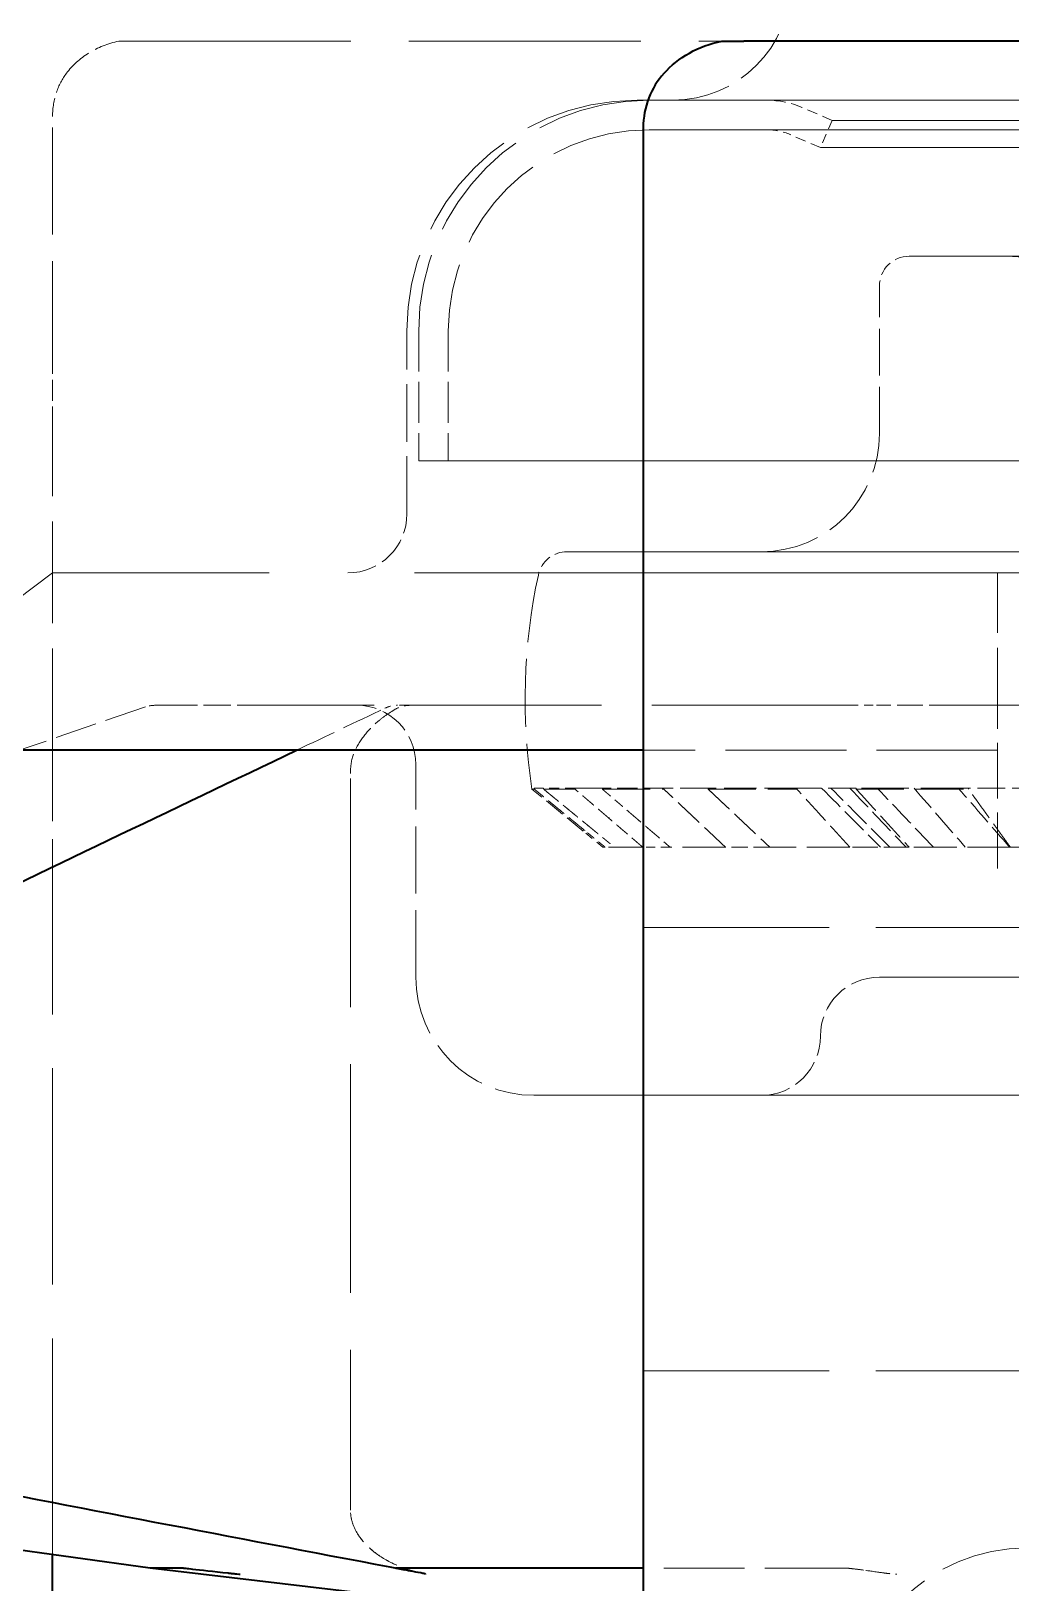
# Model space of a CAD drawing. Header units: millimetres. Extents: x 0 to 51860, y 0 to 5940.
# Drawn here: x 5300.3 to 5316.89, y 1755.65 to 1781.92 of the extents above; entities that cross this region are included whole.
import ezdxf

# ---------------------------------------------------------------- set-up
doc = ezdxf.new("R2010")
doc.units = ezdxf.units.MM
doc.header["$LTSCALE"] = 10
doc.linetypes.add('DASHED', pattern=[0.2067, 0.1654, -0.0413])
doc.layers.add('가려진 것(ISO)', color=2, linetype='DASHED', lineweight=18)
doc.layers.add('가시적인 것(ISO)', color=3, linetype='Continuous', lineweight=40)

msp = doc.modelspace()

# ---------------------------------------------------------------- linework, layer by layer
at = {"layer": '가려진 것(ISO)'}
for p, q in [((5301.7853, 1781.7463), (5301.7856, 1781.7463)), ((5306.5298, 1770.5063), (5306.5299, 1770.5063))]:
    msp.add_line(p, q, dxfattribs=at)
at = {"layer": '가려진 것(ISO)', "ltscale": 2.374723}
msp.add_line((5301.7856, 1781.7463), (5311.9931, 1781.7463), dxfattribs=at)
at = {"layer": '가려진 것(ISO)', "ltscale": 13.374947}
msp.add_line((5345.7612, 1780.7463), (5310.5612, 1780.7463), dxfattribs=at)
at = {"layer": '가려진 것(ISO)', "ltscale": 0.105862}
for p, q in [((5313.8581, 1780.4058), (5313.3468, 1780.625)), ((5313.6612, 1779.9463), (5313.1498, 1780.1654))]:
    msp.add_line(p, q, dxfattribs=at)
at = {"layer": '가려진 것(ISO)', "ltscale": 0.095135}
msp.add_line((5313.8581, 1780.4058), (5313.6612, 1779.9463), dxfattribs=at)
at = {"layer": '가려진 것(ISO)', "ltscale": 10.869455}
msp.add_line((5313.8581, 1780.4058), (5342.4642, 1780.4058), dxfattribs=at)
at = {"layer": '가려진 것(ISO)', "ltscale": 13.222959}
msp.add_line((5310.7612, 1780.2463), (5345.5612, 1780.2463), dxfattribs=at)
at = {"layer": '가려진 것(ISO)', "ltscale": 11.019133}
msp.add_line((5313.6612, 1779.9463), (5342.6612, 1779.9463), dxfattribs=at)
at = {"layer": '가려진 것(ISO)', "ltscale": 9.879222}
msp.add_line((5315.1612, 1778.1063), (5341.1612, 1778.1063), dxfattribs=at)
at = {"layer": '가려진 것(ISO)', "ltscale": 0.476074}
msp.add_line((5314.6612, 1775.1063), (5314.6612, 1777.6063), dxfattribs=at)
at = {"layer": '가려진 것(ISO)', "ltscale": 0.590356}
msp.add_line((5306.6612, 1773.7463), (5306.6612, 1776.8463), dxfattribs=at)
at = {"layer": '가려진 것(ISO)', "ltscale": 0.418933}
for p, q in [((5306.8612, 1776.8463), (5306.8612, 1774.6463)), ((5307.3612, 1776.8463), (5307.3612, 1774.6463))]:
    msp.add_line(p, q, dxfattribs=at)
at = {"layer": '가려진 것(ISO)', "ltscale": 1.039731}
msp.add_line((5300.6612, 1769.7463), (5300.6612, 1775.2056), dxfattribs=at)
at = {"layer": '가려진 것(ISO)', "ltscale": 16.186726}
msp.add_line((5306.8612, 1774.6463), (5349.4612, 1774.6463), dxfattribs=at)
at = {"layer": '가려진 것(ISO)', "ltscale": 14.277062}
msp.add_line((5309.3741, 1773.1063), (5346.9483, 1773.1063), dxfattribs=at)
at = {"layer": '가려진 것(ISO)', "ltscale": 0.952248}
msp.add_line((5300.6612, 1772.7463), (5296.6612, 1769.7463), dxfattribs=at)
at = {"layer": '가려진 것(ISO)', "ltscale": 5.967738}
msp.add_line((5316.6612, 1772.7463), (5300.6612, 1772.7463), dxfattribs=at)
at = {"layer": '가려진 것(ISO)', "ltscale": 4.450489}
msp.add_line((5339.6612, 1772.7463), (5316.6612, 1772.7463), dxfattribs=at)
at = {"layer": '가려진 것(ISO)', "ltscale": 0.571309}
msp.add_line((5316.6612, 1767.7463), (5316.6612, 1770.7463), dxfattribs=at)
at = {"layer": '가려진 것(ISO)', "ltscale": 0.429769}
msp.add_line((5302.2323, 1770.4792), (5300.0977, 1769.7463), dxfattribs=at)
at = {"layer": '가려진 것(ISO)', "ltscale": 1.032987}
msp.add_line((5302.3946, 1770.5063), (5302.9634, 1770.5063), dxfattribs=at)
at = {"layer": '가려진 것(ISO)', "ltscale": 0.09087}
for p, q in [((5302.9634, 1770.5063), (5303.3246, 1770.5063)), ((5314.1507, 1770.5063), (5314.6086, 1770.5063))]:
    msp.add_line(p, q, dxfattribs=at)
at = {"layer": '가려진 것(ISO)', "ltscale": 1.143737}
msp.add_line((5304.2166, 1770.5063), (5306.5031, 1770.5063), dxfattribs=at)
at = {"layer": '가려진 것(ISO)', "ltscale": 2.066075}
msp.add_line((5306.5366, 1770.5063), (5314.1507, 1770.5063), dxfattribs=at)
at = {"layer": '가려진 것(ISO)', "ltscale": 1.154121}
msp.add_line((5315.9297, 1770.5063), (5321.5145, 1770.5063), dxfattribs=at)
at = {"layer": '가려진 것(ISO)', "ltscale": 1.238553}
msp.add_line((5316.6612, 1769.7463), (5310.6612, 1769.7463), dxfattribs=at)
at = {"layer": '가려진 것(ISO)', "ltscale": 0.685591}
msp.add_line((5306.8112, 1765.9063), (5306.8112, 1769.5063), dxfattribs=at)
at = {"layer": '가려진 것(ISO)', "ltscale": 2.339253}
msp.add_line((5305.7033, 1769.2695), (5305.7033, 1756.9875), dxfattribs=at)
at = {"layer": '가려진 것(ISO)', "ltscale": 0.243639}
msp.add_line((5308.7775, 1769.0858), (5308.8197, 1769.0858), dxfattribs=at)
at = {"layer": '가려진 것(ISO)', "ltscale": 0.212865}
msp.add_line((5309.644, 1768.3792), (5308.7775, 1769.0858), dxfattribs=at)
at = {"layer": '가려진 것(ISO)', "ltscale": 0.285676}
for p, q in [((5308.9734, 1769.1063), (5308.8166, 1769.1063)), ((5309.9688, 1769.1063), (5309.5052, 1769.1063)), ((5311.7592, 1769.1063), (5311.0092, 1769.1063)), ((5314.2666, 1769.1063), (5313.2629, 1769.1063)), ((5317.3812, 1769.1063), (5316.1676, 1769.1063))]:
    msp.add_line(p, q, dxfattribs=at)
at = {"layer": '가려진 것(ISO)', "ltscale": 0.101763}
msp.add_line((5309.5052, 1769.1063), (5308.9734, 1769.1063), dxfattribs=at)
at = {"layer": '가려진 것(ISO)', "ltscale": 0.487378}
for p, q in [((5308.9765, 1769.0858), (5309.5082, 1769.0858)), ((5309.9717, 1769.0858), (5311.012, 1769.0858)), ((5311.762, 1769.0858), (5313.2652, 1769.0858)), ((5314.2689, 1769.0858), (5316.1695, 1769.0858))]:
    msp.add_line(p, q, dxfattribs=at)
at = {"layer": '가려진 것(ISO)', "ltscale": 0.208281}
msp.add_line((5311.0092, 1769.1063), (5309.9688, 1769.1063), dxfattribs=at)
at = {"layer": '가려진 것(ISO)', "ltscale": 0.330603}
msp.add_line((5313.2629, 1769.1063), (5311.7592, 1769.1063), dxfattribs=at)
at = {"layer": '가려진 것(ISO)', "ltscale": 0.487148}
msp.add_line((5316.1676, 1769.1063), (5314.2666, 1769.1063), dxfattribs=at)
at = {"layer": '가려진 것(ISO)', "ltscale": 0.081782}
msp.add_line((5309.9787, 1768.1063), (5309.6456, 1768.3779), dxfattribs=at)
at = {"layer": '가려진 것(ISO)', "ltscale": 0.219673}
msp.add_line((5310.0153, 1768.1063), (5309.9787, 1768.1063), dxfattribs=at)
at = {"layer": '가려진 것(ISO)', "ltscale": 0.029929}
msp.add_line((5310.1721, 1768.1063), (5310.0153, 1768.1063), dxfattribs=at)
at = {"layer": '가려진 것(ISO)', "ltscale": 0.439447}
for p, q in [((5310.6516, 1768.1063), (5310.1721, 1768.1063)), ((5312.0531, 1768.1063), (5311.1151, 1768.1063)), ((5314.1586, 1768.1063), (5312.8031, 1768.1063)), ((5316.8761, 1768.1063), (5315.1623, 1768.1063))]:
    msp.add_line(p, q, dxfattribs=at)
at = {"layer": '가려진 것(ISO)', "ltscale": 0.092731}
msp.add_line((5311.1151, 1768.1063), (5310.6516, 1768.1063), dxfattribs=at)
at = {"layer": '가려진 것(ISO)', "ltscale": 0.164852}
msp.add_line((5312.8031, 1768.1063), (5312.0531, 1768.1063), dxfattribs=at)
at = {"layer": '가려진 것(ISO)', "ltscale": 0.257149}
msp.add_line((5315.1623, 1768.1063), (5314.1586, 1768.1063), dxfattribs=at)
at = {"layer": '가려진 것(ISO)', "ltscale": 0.393138}
msp.add_line((5318.0897, 1768.1063), (5316.8761, 1768.1063), dxfattribs=at)
at = {"layer": '가려진 것(ISO)', "ltscale": 2.211899}
msp.add_line((5300.6612, 1756.1329), (5300.6612, 1767.7463), dxfattribs=at)
at = {"layer": '가려진 것(ISO)', "ltscale": 1.904597}
for p, q in [((5310.6612, 1766.7463), (5320.6612, 1766.7463)), ((5310.6612, 1759.2463), (5320.6612, 1759.2463))]:
    msp.add_line(p, q, dxfattribs=at)
at = {"layer": '가려진 것(ISO)', "ltscale": 10.259192}
msp.add_line((5314.6612, 1765.9063), (5341.6612, 1765.9063), dxfattribs=at)
at = {"layer": '가려진 것(ISO)', "ltscale": 14.704843}
msp.add_line((5308.8112, 1763.9063), (5347.5112, 1763.9063), dxfattribs=at)
at = {"layer": '가려진 것(ISO)', "ltscale": 0.000236881}
msp.add_line((5302.8769, 1755.9063), (5302.8765, 1755.9063), dxfattribs=at)
at = {"layer": '가려진 것(ISO)', "ltscale": 0.826315}
msp.add_line((5314.0855, 1755.9063), (5310.6612, 1755.9063), dxfattribs=at)
at = {"layer": '가려진 것(ISO)', "ltscale": 0.598278}
for centre, start, end in [((5311.1612, 1782.7463), 270, 0), ((5312.6612, 1775.1063), 270, 0), ((5308.8112, 1765.9063), 180, 270)]:
    msp.add_arc(centre, 2, start, end, dxfattribs=at)
at = {"layer": '가려진 것(ISO)', "ltscale": 1.166737}
for centre in [(5310.5612, 1776.8463), (5310.7612, 1776.8463)]:
    msp.add_arc(centre, 3.9, 90, 180, dxfattribs=at)
at = {"layer": '가려진 것(ISO)', "ltscale": 0.115579}
msp.add_arc((5312.7559, 1779.2463), 1.5, 66.80141, 90, dxfattribs=at)
at = {"layer": '가려진 것(ISO)', "ltscale": 1.017143}
msp.add_arc((5310.7612, 1776.8463), 3.4, 90, 180, dxfattribs=at)
at = {"layer": '가려진 것(ISO)', "ltscale": 0.07702}
msp.add_arc((5312.7559, 1779.2463), 1, 66.80141, 90, dxfattribs=at)
at = {"layer": '가려진 것(ISO)', "ltscale": 0.149495}
msp.add_arc((5315.1612, 1777.6063), 0.5, 90, 180, dxfattribs=at)
at = {"layer": '가려진 것(ISO)', "ltscale": 0.279076}
msp.add_arc((5316.8232, 1776.1063), 2, 48.01007, 90, dxfattribs=at)
at = {"layer": '가려진 것(ISO)', "ltscale": 0.299089}
for centre, start, end in [((5305.6612, 1773.7463), 270, 0), ((5305.8112, 1769.5063), 0, 90), ((5314.6612, 1764.9063), 90, 180), ((5312.6612, 1764.9063), 270, 0)]:
    msp.add_arc(centre, 1, start, end, dxfattribs=at)
at = {"layer": '가려진 것(ISO)', "ltscale": 0.129294}
msp.add_arc((5309.3741, 1772.6063), 0.5, 90, 167.8468, dxfattribs=at)
at = {"layer": '가려진 것(ISO)', "ltscale": 0.694642}
msp.add_arc((5318.6612, 1770.6063), 10, 167.8468, 188.74554, dxfattribs=at)
at = {"layer": '가려진 것(ISO)', "ltscale": 0.031398}
msp.add_arc((5302.3946, 1770.0063), 0.5, 90, 108.94979, dxfattribs=at)
at = {"layer": '가려진 것(ISO)', "ltscale": 0.897467}
msp.add_arc((5317.1612, 1753.2463), 3, 90, 180, dxfattribs=at)
at = {"layer": '가려진 것(ISO)'}
for centre, major_axis, ratio, start_param, end_param in [((5307.6611, 1770.0091), (-1.4036, 0.418), 0.1548283, 6.1128226, 6.1130206), ((5304.7098, 1769.5062), (0.9985, -0.0549), 0.0980962, 0.0000128, 0.0000344), ((5304.708, 1756.7951), (0.9988, 0.0482), 0.0862357, 6.2831524, 6.283235)]:
    msp.add_ellipse(centre, major_axis=major_axis, ratio=ratio, start_param=start_param, end_param=end_param, dxfattribs=at)
at = {"layer": '가려진 것(ISO)', "ltscale": 0.003843}
for centre, major_axis, ratio, start_param, end_param in [((5318.6421, 1770.6063), (0, 9.9929), 0.9945219, 1.7214757, 1.7235475), ((5318.7989, 1770.6063), (0, -9.9929), 0.9945219, 4.8630684, 4.8651401), ((5318.9013, 1770.6063), (0, 9.9929), 0.9510565, 1.7214757, 1.7235475), ((5319.3649, 1770.6063), (0, -9.9929), 0.9510565, 4.8630684, 4.8651401), ((5319.5653, 1770.6063), (0, 9.9929), 0.8660254, 1.7214757, 1.7235475), ((5320.3153, 1770.6063), (0, -9.9929), 0.8660254, 4.8630684, 4.8651401), ((5320.6049, 1770.6063), (0, 9.9929), 0.7431448, 1.7214757, 1.7235475), ((5321.6086, 1770.6063), (0, -9.9929), 0.7431448, 4.8630684, 4.8651401), ((5321.9748, 1770.6063), (0, 9.9929), 0.5877853, 1.7214757, 1.7235475)]:
    msp.add_ellipse(centre, major_axis=major_axis, ratio=ratio, start_param=start_param, end_param=end_param, dxfattribs=at)
at = {"layer": '가려진 것(ISO)', "ltscale": 0.306118}
msp.add_open_spline([(5300.8977, 1781.2028), (5300.9962, 1781.3334), (5301.123, 1781.4508), (5301.4279, 1781.64), (5301.5996, 1781.7081), (5301.7855, 1781.7464)], degree=3, knots=[-0.16261921, -0.16261921, -0.16261921, -0.16261921, -0.08131497, -0.08131497, -0.00009578, -0.00009578, -0.00009578, -0.00009578], dxfattribs=at)
at = {"layer": '가려진 것(ISO)', "ltscale": 0.224471}
msp.add_open_spline([(5300.8977, 1781.2028), (5300.8261, 1781.1078), (5300.7672, 1780.9993), (5300.685, 1780.7555), (5300.6612, 1780.6192), (5300.6612, 1780.4709)], degree=3, knots=[0.00001517, 0.00001517, 0.00001517, 0.00001517, 0.05870851, 0.05870851, 0.11740985, 0.11740985, 0.11740985, 0.11740985], dxfattribs=at)
at = {"layer": '가려진 것(ISO)', "ltscale": 1.093846}
msp.add_rational_spline([(5300.6612, 1776.2133), (5300.6612, 1778.1653), (5300.6612, 1780.4709)], [1.05610756276, 1.03714303063, 1.01560301646], degree=2, dxfattribs=at)
at = {"layer": '가려진 것(ISO)', "ltscale": 0.21508}
msp.add_open_spline([(5300.6612, 1775.2056), (5300.6612, 1775.4162), (5300.6612, 1775.659), (5300.6612, 1775.9706), (5300.6612, 1776.0986), (5300.6612, 1776.2133)], degree=3, knots=[-0.75651475, -0.75651475, -0.75651475, -0.75651475, -0.69332259, -0.69332259, -0.64962716, -0.64962716, -0.64962716, -0.64962716], dxfattribs=at)
at = {"layer": '가려진 것(ISO)', "ltscale": 0.612025}
msp.add_open_spline([(5316.6612, 1772.7463), (5316.6612, 1772.7225), (5316.6612, 1772.6869), (5316.6612, 1772.4929), (5316.6612, 1772.3263), (5316.6612, 1771.9742), (5316.6612, 1771.7286), (5316.6612, 1771.2756), (5316.6612, 1770.9896), (5316.6612, 1770.7463)], degree=3, knots=[0.91097871, 0.91097871, 0.91097871, 0.91097871, 0.98976475, 0.98976475, 1.0665337, 1.0665337, 1.14116631, 1.14116631, 1.2141614, 1.2141614, 1.2141614, 1.2141614], dxfattribs=at)
at = {"layer": '가려진 것(ISO)', "ltscale": 0.25981}
for points, knots in [([(5304.2166, 1770.5063), (5304.2007, 1770.5063), (5304.1847, 1770.5063), (5304.1684, 1770.5063), (5304.1384, 1770.5063), (5304.1078, 1770.5063), (5304.0752, 1770.5063), (5304.0456, 1770.5063), (5304.0143, 1770.5063), (5303.9799, 1770.5063), (5303.949, 1770.5063), (5303.9154, 1770.5063), (5303.8788, 1770.5063), (5303.8606, 1770.5063), (5303.8415, 1770.5063), (5303.8218, 1770.5063), (5303.7903, 1770.5063), (5303.7571, 1770.5063), (5303.7223, 1770.5063), (5303.6799, 1770.5063), (5303.6351, 1770.5063), (5303.5883, 1770.5063), (5303.5175, 1770.5063), (5303.4422, 1770.5063), (5303.3648, 1770.5063), (5303.3515, 1770.5063), (5303.3381, 1770.5063), (5303.3246, 1770.5063)], [-0.0032042, -0.0032042, -0.0032042, -0.0032042, 0.1095974, 0.1095974, 0.1095974, 0.3181109, 0.3181109, 0.3181109, 0.5072098, 0.5072098, 0.5072098, 0.6773478, 0.6773478, 0.6773478, 0.7624168, 0.7624168, 0.7624168, 0.8985272, 0.8985272, 0.8985272, 1.0641378, 1.0641378, 1.0641378, 1.3147193, 1.3147193, 1.3147193, 1.3578998, 1.3578998, 1.3578998, 1.3578998]), ([(5315.9297, 1770.5063), (5315.892, 1770.5063), (5315.8542, 1770.5063), (5315.7521, 1770.5063), (5315.6877, 1770.5063), (5315.5634, 1770.5063), (5315.5035, 1770.5063), (5315.3873, 1770.5063), (5315.3312, 1770.5063), (5315.2461, 1770.5063), (5315.2177, 1770.5063), (5315.1437, 1770.5063), (5315.0983, 1770.5063), (5314.9989, 1770.5063), (5314.9449, 1770.5063), (5314.8107, 1770.5063), (5314.7314, 1770.5063), (5314.6395, 1770.5063), (5314.624, 1770.5063), (5314.6086, 1770.5063)], [-0.0032048, -0.0032048, -0.0032048, -0.0032048, 0.1173221, 0.1173221, 0.3213398, 0.3213398, 0.5072089, 0.5072089, 0.677347, 0.677347, 0.762416, 0.762416, 0.8985265, 0.8985265, 1.061313, 1.061313, 1.3073631, 1.3073631, 1.3578993, 1.3578993, 1.3578993, 1.3578993])]:
    msp.add_open_spline(points, degree=3, knots=knots, dxfattribs=at)
at = {"layer": '가려진 것(ISO)', "ltscale": 0.425011}
msp.add_open_spline([(5304.7923, 1769.7463), (5305.291, 1769.9838), (5305.7898, 1770.221), (5306.2886, 1770.4579)], degree=3, dxfattribs=at)
at = {"layer": '가려진 것(ISO)', "ltscale": 0.255318}
msp.add_open_spline([(5306.4621, 1770.4392), (5306.4192, 1770.4143), (5306.3701, 1770.3835), (5306.2698, 1770.3135), (5306.2173, 1770.2734), (5306.1, 1770.1733), (5306.0353, 1770.1101), (5305.9027, 1769.9554), (5305.8372, 1769.8589), (5305.7444, 1769.6604), (5305.714, 1769.556), (5305.7083, 1769.4513)], degree=3, knots=[0.00000482, 0.00000482, 0.00000482, 0.00000482, 0.01977835, 0.01977835, 0.04005724, 0.04005724, 0.06682259, 0.06682259, 0.10119256, 0.10119256, 0.13356763, 0.13356763, 0.13356763, 0.13356763], dxfattribs=at)
at = {"layer": '가려진 것(ISO)', "ltscale": 0.042099}
msp.add_open_spline([(5306.2887, 1770.4579), (5306.3375, 1770.4811), (5306.3908, 1770.4965), (5306.4623, 1770.5049), (5306.4803, 1770.5061), (5306.4991, 1770.5063), (5306.5, 1770.5063), (5306.5015, 1770.5063), (5306.5022, 1770.5063), (5306.5029, 1770.5063), (5306.503, 1770.5063), (5306.5031, 1770.5063)], degree=3, knots=[0, 0, 0, 0, 0.016202896, 0.016202896, 0.021604006, 0.021604006, 0.021856829, 0.021856829, 0.022056793, 0.022056793, 0.022081789, 0.022081789, 0.022081789, 0.022081789], dxfattribs=at)
at = {"layer": '가려진 것(ISO)', "ltscale": 0.04981}
msp.add_open_spline([(5306.7123, 1770.5063), (5306.6923, 1770.5063), (5306.6721, 1770.5051), (5306.6324, 1770.5002), (5306.6129, 1770.4967), (5306.5477, 1770.4808), (5306.503, 1770.4628), (5306.4621, 1770.4392)], degree=3, knots=[0, 0, 0, 0, 0.006033705, 0.006033705, 0.011980299, 0.011980299, 0.026148985, 0.026148985, 0.026148985, 0.026148985], dxfattribs=at)
at = {"layer": '가려진 것(ISO)'}
for points in [[(5306.4622, 1770.4392), (5306.4622, 1770.4392), (5306.4621, 1770.4392), (5306.4621, 1770.4392)], [(5306.5031, 1770.5063), (5306.5031, 1770.5063), (5306.5031, 1770.5063), (5306.5031, 1770.5063)], [(5306.5298, 1770.5063), (5306.5298, 1770.5063), (5306.5298, 1770.5063), (5306.5299, 1770.5063)], [(5306.5299, 1770.5063), (5306.5298, 1770.5063), (5306.5298, 1770.5063), (5306.5298, 1770.5063)]]:
    msp.add_open_spline(points, degree=3, dxfattribs=at)
at = {"layer": '가려진 것(ISO)', "ltscale": 7.67174e-05}
msp.add_open_spline([(5306.5031, 1770.5063), (5306.5031, 1770.5063), (5306.5031, 1770.5063), (5306.5032, 1770.5063)], degree=3, dxfattribs=at)
at = {"layer": '가려진 것(ISO)', "ltscale": 2.76141e-05}
msp.add_open_spline([(5306.5299, 1770.5063), (5306.5299, 1770.5063), (5306.5299, 1770.5063), (5306.5299, 1770.5063)], degree=3, dxfattribs=at)
at = {"layer": '가려진 것(ISO)', "ltscale": 0.727408}
msp.add_open_spline([(5300.6612, 1769.7463), (5300.6612, 1769.7184), (5300.6612, 1769.6766), (5300.6612, 1769.4464), (5300.6612, 1769.268), (5300.6612, 1768.8965), (5300.6612, 1768.6569), (5300.6612, 1768.2244), (5300.6612, 1767.9672), (5300.6612, 1767.7463)], degree=3, knots=[1.10510453, 1.10510453, 1.10510453, 1.10510453, 1.22347971, 1.22347971, 1.32052392, 1.32052392, 1.39909544, 1.39909544, 1.46536907, 1.46536907, 1.46536907, 1.46536907], dxfattribs=at)
at = {"layer": '가려진 것(ISO)', "ltscale": 0.034646}
msp.add_open_spline([(5305.7083, 1769.4513), (5305.705, 1769.3912), (5305.7033, 1769.3302), (5305.7033, 1769.2695)], degree=3, dxfattribs=at)
at = {"layer": '가려진 것(ISO)', "ltscale": 0.209493}
msp.add_rational_spline([(5309.6681, 1768.3907), (5309.2534, 1768.7304), (5308.8197, 1769.0858)], [1.00239405645, 1.00249951106, 1.00209741064], degree=2, dxfattribs=at)
at = {"layer": '가려진 것(ISO)', "ltscale": 0.195224}
msp.add_rational_spline([(5308.9765, 1769.0858), (5309.3801, 1768.7551), (5309.7671, 1768.4381)], [1.00209740995, 1.00247155221, 1.00240626643], degree=2, dxfattribs=at)
at = {"layer": '가려진 것(ISO)', "ltscale": 0.149255}
msp.add_rational_spline([(5310.0864, 1768.5905), (5309.8019, 1768.8342), (5309.5082, 1769.0858)], [1.0024123595, 1.00238207054, 1.00209741012], degree=2, dxfattribs=at)
at = {"layer": '가려진 것(ISO)', "ltscale": 0.10642}
msp.add_rational_spline([(5309.9717, 1769.0858), (5310.1802, 1768.9072), (5310.3841, 1768.7326)], [1.00209741074, 1.00229949098, 1.00237337898], degree=2, dxfattribs=at)
at = {"layer": '가려진 것(ISO)', "ltscale": 0.295273}
for points, weights in [([(5312.0531, 1768.1063), (5311.5492, 1768.5804), (5311.012, 1769.0858)], [1.00221427899, 1.00266944156, 1.00209741127]), ([(5311.762, 1769.0858), (5312.2992, 1768.5804), (5312.8031, 1768.1063)], [1.00209741039, 1.00266944042, 1.00221427804]), ([(5314.1586, 1768.1063), (5313.7262, 1768.5804), (5313.2652, 1769.0858)], [1.00221427868, 1.00266944119, 1.00209741099]), ([(5314.2689, 1769.0858), (5314.7299, 1768.5804), (5315.1623, 1768.1063)], [1.00209741111, 1.00266944134, 1.00221427881]), ([(5316.8761, 1768.1063), (5316.5341, 1768.5804), (5316.1695, 1769.0858)], [1.00221427886, 1.0026694414, 1.00209741116])]:
    msp.add_rational_spline(points, weights, degree=2, dxfattribs=at)
at = {"layer": '가려진 것(ISO)', "ltscale": 0.269459}
for points in [[(5313.6815, 1769.1063), (5314.0256, 1768.7608), (5314.3571, 1768.4279), (5314.6775, 1768.1063)], [(5314.8343, 1768.1063), (5314.5139, 1768.4279), (5314.1824, 1768.7608), (5313.8383, 1769.1063)], [(5314.1576, 1769.1063), (5314.4866, 1768.7608), (5314.8037, 1768.4279), (5315.11, 1768.1063)], [(5315.5735, 1768.1063), (5315.2672, 1768.4279), (5314.9501, 1768.7608), (5314.6211, 1769.1063)], [(5315.2456, 1769.1063), (5315.5452, 1768.7608), (5315.834, 1768.4279), (5316.1129, 1768.1063)], [(5316.8629, 1768.1063), (5316.584, 1768.4279), (5316.2952, 1768.7608), (5315.9956, 1769.1063)]]:
    msp.add_open_spline(points, degree=3, dxfattribs=at)
at = {"layer": '가려진 것(ISO)', "ltscale": 0.145514}
msp.add_rational_spline([(5310.6516, 1768.1063), (5310.3743, 1768.3438), (5310.0879, 1768.5892)], [1.00221427774, 1.00244231421, 1.00241252407], degree=2, dxfattribs=at)
at = {"layer": '가려진 것(ISO)', "ltscale": 0.188352}
msp.add_rational_spline([(5310.3856, 1768.7312), (5310.7579, 1768.4123), (5311.1151, 1768.1063)], [1.00237394026, 1.00250803355, 1.00221427842], degree=2, dxfattribs=at)
at = {"layer": '가려진 것(ISO)', "ltscale": 0.085294}
msp.add_rational_spline([(5310.0153, 1768.1063), (5309.8441, 1768.2465), (5309.6697, 1768.3895)], [1.00221427831, 1.00234888868, 1.00239365775], degree=2, dxfattribs=at)
at = {"layer": '가려진 것(ISO)', "ltscale": 0.099559}
msp.add_rational_spline([(5309.7687, 1768.4368), (5309.9726, 1768.2697), (5310.1721, 1768.1063)], [1.00240599833, 1.00237112902, 1.00221427757], degree=2, dxfattribs=at)
at = {"layer": '가려진 것(ISO)', "ltscale": 0.027424}
msp.add_open_spline([(5305.7033, 1756.9875), (5305.7033, 1756.9393), (5305.7045, 1756.8911), (5305.7068, 1756.8433)], degree=3, dxfattribs=at)
at = {"layer": '가려진 것(ISO)', "ltscale": 0.333815}
msp.add_open_spline([(5305.7068, 1756.8433), (5305.71, 1756.7772), (5305.724, 1756.7118), (5305.7705, 1756.5802), (5305.8055, 1756.5138), (5305.9022, 1756.3709), (5305.9696, 1756.2968), (5306.1427, 1756.1435), (5306.2554, 1756.0691), (5306.4511, 1755.9686), (5306.5312, 1755.9344), (5306.665, 1755.8868), (5306.7178, 1755.8703), (5306.8264, 1755.8405), (5306.8841, 1755.8269), (5306.9364, 1755.8158)], degree=3, knots=[0, 0, 0, 0, 0.02036047, 0.02036047, 0.04342095, 0.04342095, 0.07399195, 0.07399195, 0.11478658, 0.11478658, 0.14108315, 0.14108315, 0.1576504, 0.1576504, 0.17486672, 0.17486672, 0.17486672, 0.17486672], dxfattribs=at)
at = {"layer": '가려진 것(ISO)', "ltscale": 0.333812}
msp.add_open_spline([(5305.7068, 1756.8433), (5305.71, 1756.777), (5305.7241, 1756.7114), (5305.7708, 1756.5796), (5305.806, 1756.513), (5305.9029, 1756.3699), (5305.9706, 1756.2957), (5306.1443, 1756.1423), (5306.2571, 1756.0681), (5306.4531, 1755.9677), (5306.5333, 1755.9336), (5306.6669, 1755.8862), (5306.7194, 1755.8699), (5306.8272, 1755.8403), (5306.8844, 1755.8268), (5306.9364, 1755.8158)], degree=3, knots=[0, 0, 0, 0, 0.02042577, 0.02042577, 0.04351901, 0.04351901, 0.07417419, 0.07417419, 0.11500231, 0.11500231, 0.14132402, 0.14132402, 0.15777394, 0.15777394, 0.17486647, 0.17486647, 0.17486647, 0.17486647], dxfattribs=at)
at = {"layer": '가려진 것(ISO)', "ltscale": 0.149782}
msp.add_open_spline([(5303.6313, 1755.8234), (5303.4445, 1755.8443), (5303.244, 1755.8668), (5303.0412, 1755.8892), (5302.9803, 1755.8958), (5302.9212, 1755.9021), (5302.9056, 1755.9037), (5302.8899, 1755.9052), (5302.8856, 1755.9056), (5302.881, 1755.906), (5302.8798, 1755.9061), (5302.878, 1755.9062), (5302.8773, 1755.9063), (5302.8769, 1755.9063)], degree=3, knots=[10.61786058, 10.61786058, 10.61786058, 10.61786058, 10.74853807, 10.74853807, 10.79756147, 10.79756147, 10.81475435, 10.81475435, 10.8210947, 10.8210947, 10.82369375, 10.82369375, 10.8260214, 10.8260214, 10.8260214, 10.8260214], dxfattribs=at)
at = {"layer": '가려진 것(ISO)', "ltscale": 0.045392}
for points, knots in [([(5306.8972, 1755.8234), (5306.9047, 1755.822), (5306.9119, 1755.8207), (5306.9187, 1755.8194), (5306.9296, 1755.8173), (5306.9395, 1755.8152), (5306.9478, 1755.8133), (5306.9575, 1755.811), (5306.9649, 1755.8089), (5306.9693, 1755.8071), (5306.9742, 1755.805), (5306.9752, 1755.8034), (5306.9733, 1755.802)], [0, 0, 0, 0, 0.03622581, 0.03622581, 0.03622581, 0.09505663, 0.09505663, 0.09505663, 0.16375551, 0.16375551, 0.16375551, 0.2399549, 0.2399549, 0.2399549, 0.2399549]), ([(5314.7347, 1755.8234), (5314.7443, 1755.822), (5314.7542, 1755.8206), (5314.7645, 1755.8193), (5314.7805, 1755.8172), (5314.7973, 1755.8151), (5314.8148, 1755.8132), (5314.8354, 1755.811), (5314.8568, 1755.8089), (5314.8792, 1755.807), (5314.904, 1755.805), (5314.9282, 1755.8034), (5314.9536, 1755.802)], [0, 0, 0, 0, 0.03722898, 0.03722898, 0.03722898, 0.09561981, 0.09561981, 0.09561981, 0.16399232, 0.16399232, 0.16399232, 0.23994692, 0.23994692, 0.23994692, 0.23994692])]:
    msp.add_open_spline(points, degree=3, knots=knots, dxfattribs=at)
at = {"layer": '가려진 것(ISO)', "ltscale": 0.149783}
msp.add_open_spline([(5314.0855, 1755.9063), (5314.0878, 1755.9063), (5314.0904, 1755.9062), (5314.0974, 1755.9059), (5314.102, 1755.9056), (5314.1161, 1755.9046), (5314.127, 1755.9036), (5314.1703, 1755.8994), (5314.2112, 1755.8945), (5314.3684, 1755.875), (5314.543, 1755.8508), (5314.7347, 1755.8234)], degree=3, knots=[0, 0, 0, 0, 0.00824755, 0.00824755, 0.02147945, 0.02147945, 0.05079968, 0.05079968, 0.14283935, 0.14283935, 0.45481312, 0.45481312, 0.45481312, 0.45481312], dxfattribs=at)
at = {"layer": '가려진 것(ISO)', "ltscale": 0.149769}
msp.add_open_spline([(5314.7346, 1755.8233), (5314.6268, 1755.8388), (5314.4983, 1755.8569), (5314.3153, 1755.8815), (5314.2321, 1755.8923), (5314.1523, 1755.9011), (5314.1336, 1755.9031), (5314.1116, 1755.9049), (5314.1049, 1755.9055), (5314.0963, 1755.906), (5314.0938, 1755.9061), (5314.0894, 1755.9062), (5314.0874, 1755.9063), (5314.0855, 1755.9063)], degree=3, knots=[0.000003975, 0.000003975, 0.000003975, 0.000003975, 0.041715224, 0.041715224, 0.067274113, 0.067274113, 0.07434208, 0.07434208, 0.076973873, 0.076973873, 0.078037013, 0.078037013, 0.078974907, 0.078974907, 0.078974907, 0.078974907], dxfattribs=at)
at = {"layer": '가시적인 것(ISO)'}
for p, q in [((5311.9931, 1781.7463), (5312.3627, 1781.7463)), ((5343.9597, 1781.7463), (5312.3627, 1781.7463)), ((5310.6612, 1775.3727), (5310.6612, 1748.7463)), ((5310.6612, 1769.7463), (5293.6612, 1769.7463)), ((5309.6456, 1768.3779), (5309.644, 1768.3792)), ((5302.3112, 1755.9063), (5291.5251, 1757.3876)), ((5300.6612, 1754.5063), (5300.6612, 1756.1329)), ((5302.8765, 1755.9063), (5302.3112, 1755.9063)), ((5310.6612, 1754.9198), (5302.3112, 1755.9063)), ((5310.6612, 1755.9063), (5306.4794, 1755.9063))]:
    msp.add_line(p, q, dxfattribs=at)
for points, knots in [([(5311.0135, 1781.2028), (5311.1303, 1781.3321), (5311.2749, 1781.4503), (5311.6094, 1781.6396), (5311.7959, 1781.7081), (5311.9925, 1781.7462)], [0.0000037, 0.0000037, 0.0000037, 0.0000037, 0.06790023, 0.06790023, 0.13580896, 0.13580896, 0.13580896, 0.13580896]), ([(5311.0135, 1781.2028), (5310.9023, 1781.0798), (5310.815, 1780.9399), (5310.6941, 1780.6281), (5310.6612, 1780.4574), (5310.6612, 1780.2786)], [-0.12861389, -0.12861389, -0.12861389, -0.12861389, -0.06430595, -0.06430595, 0, 0, 0, 0]), ([(5310.6612, 1780.2786), (5310.6612, 1780.1259), (5310.6612, 1779.9727), (5310.6612, 1779.5999), (5310.6612, 1779.38), (5310.6612, 1779.0212), (5310.6612, 1778.8829), (5310.6612, 1778.4671), (5310.6612, 1778.1887), (5310.6612, 1777.4625), (5310.6612, 1777.0131), (5310.6612, 1776.1668), (5310.6612, 1775.7703), (5310.6612, 1775.3727)], [0.0000007, 0.0000007, 0.0000007, 0.0000007, 1.3951247, 1.3951247, 3.3840229, 3.3840229, 4.6270843, 4.6270843, 7.1132071, 7.1132071, 11.0910035, 11.0910035, 14.5715754, 14.5715754, 14.5715754, 14.5715754]), ([(5302.8769, 1755.9062), (5302.8784, 1755.9062), (5302.8835, 1755.9058), (5302.8888, 1755.9053), (5302.8962, 1755.9046), (5302.906, 1755.9036), (5302.9159, 1755.9026), (5302.9471, 1755.8993), (5302.9921, 1755.8945), (5303.0328, 1755.89), (5303.1708, 1755.8749), (5303.3872, 1755.8508), (5303.6313, 1755.8233)], [0, 0, 0, 0, 0.02147933, 0.02147933, 0.02147933, 0.05079873, 0.05079873, 0.05079873, 0.14282718, 0.14282718, 0.14282718, 0.45481315, 0.45481315, 0.45481315, 0.45481315]), ([(5303.6313, 1755.8234), (5303.6417, 1755.8222), (5303.6521, 1755.821), (5303.6625, 1755.8199), (5303.6823, 1755.8177), (5303.702, 1755.8155), (5303.721, 1755.8135), (5303.743, 1755.8112), (5303.7639, 1755.8091), (5303.7834, 1755.8072), (5303.8049, 1755.8051), (5303.823, 1755.8034), (5303.8399, 1755.802)], [0, 0, 0, 0, 0.03164274, 0.03164274, 0.03164274, 0.09250444, 0.09250444, 0.09250444, 0.1626888, 0.1626888, 0.1626888, 0.2399987, 0.2399987, 0.2399987, 0.2399987]), ([(5306.8972, 1755.8234), (5306.7811, 1755.8441), (5306.6629, 1755.8656), (5306.548, 1755.888), (5306.5128, 1755.8951), (5306.4854, 1755.9018), (5306.479, 1755.9035), (5306.4755, 1755.9052), (5306.475, 1755.9056), (5306.4758, 1755.906), (5306.4762, 1755.9061), (5306.4775, 1755.9062), (5306.4784, 1755.9063), (5306.4794, 1755.9063)], [13.37677654, 13.37677654, 13.37677654, 13.37677654, 13.55724621, 13.55724621, 13.63069336, 13.63069336, 13.656343, 13.656343, 13.66573191, 13.66573191, 13.66955608, 13.66955608, 13.67296565, 13.67296565, 13.67296565, 13.67296565]), ([(5306.9733, 1755.802), (5306.9737, 1755.8023), (5306.9739, 1755.8024), (5306.9744, 1755.8034), (5306.9745, 1755.8047), (5306.9677, 1755.8079), (5306.9632, 1755.8093), (5306.9435, 1755.8146), (5306.922, 1755.8189), (5306.8972, 1755.8234)], [-0.00176591, -0.00176591, -0.00176591, -0.00176591, 0, 0, 0.003642559, 0.003642559, 0.006255156, 0.006255156, 0.012400249, 0.012400249, 0.012400249, 0.012400249])]:
    msp.add_open_spline(points, degree=3, knots=knots, dxfattribs=at)
for points in [[(5298.4144, 1766.6937), (5300.5394, 1767.7144), (5302.665, 1768.7331), (5304.7923, 1769.7463)], [(5306.6246, 1755.8732), (5303.9703, 1756.3773), (5301.3166, 1756.8857), (5298.6633, 1757.3954)]]:
    msp.add_open_spline(points, degree=3, dxfattribs=at)
for points, weights in [([(5310.0879, 1768.5892), (5310.0871, 1768.5898), (5310.0864, 1768.5905)], [1.00241252407, 1.00241244275, 1.0024123595]), ([(5310.3841, 1768.7326), (5310.3848, 1768.7319), (5310.3856, 1768.7312)], [1.00237337898, 1.00237366055, 1.00237394026]), ([(5309.6697, 1768.3895), (5309.6689, 1768.3901), (5309.6681, 1768.3907)], [1.00239365775, 1.002393858, 1.00239405645]), ([(5309.7671, 1768.4381), (5309.7679, 1768.4374), (5309.7687, 1768.4368)], [1.00240626643, 1.00240613329, 1.00240599833])]:
    msp.add_rational_spline(points, weights, degree=2, dxfattribs=at)

doc.saveas('drawing.dxf')
